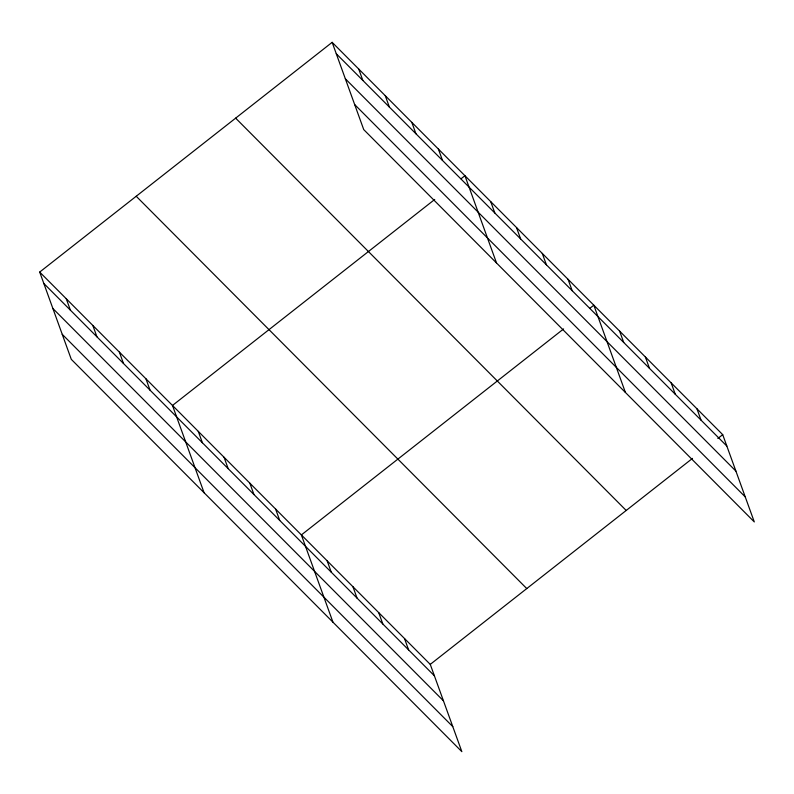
<?xml version="1.0" encoding="UTF-8"?>
<svg xmlns="http://www.w3.org/2000/svg" width="794" height="794" viewBox="0 0 794 794"><rect width="100%" height="100%" fill="white"/><g stroke="black" fill="none" stroke-linecap="round" stroke-linejoin="round"><path stroke-width="1.19" d="M39.7 272.074L430.259 664.389L461.85 751.66L71.291 359.345L39.7 272.074L332.15 42.34L722.709 434.655L754.3 521.926L363.741 129.611L332.15 42.34M434.715 199.463L172.487 405.456L204.078 492.737M461.036 178.789L464.937 175.722L496.528 263.003M563.601 328.924L301.373 534.928L332.964 622.198M589.922 308.251L593.823 305.194L625.414 392.464M430.259 664.389L692.487 458.396M717.836 438.477L722.709 434.655M336.279 53.744L726.838 446.059M345.34 78.775L735.899 471.09M354.68 104.57L745.238 496.885M235.639 118.147L626.198 510.463M136.211 196.257L526.769 588.572M43.829 283.478L434.387 675.793M52.89 308.519L443.449 700.824M62.23 334.314L452.788 726.619M696.934 408.761L701.062 420.165M671.158 382.867L675.277 394.271M645.373 356.972L649.502 368.376M619.598 331.078L623.727 342.482M568.047 279.299L572.176 290.703M542.272 253.405L546.401 264.809M516.497 227.511L520.616 238.915M490.712 201.616L494.841 213.02M438.377 149.044L442.506 160.448M411.818 122.375L415.947 133.769M385.269 95.697L389.388 107.101M358.709 69.018L362.838 80.422M404.483 638.495L408.612 649.899M378.708 612.601L382.837 624.005M352.933 586.706L357.052 598.11M327.148 560.822L331.277 572.216M275.597 509.033L279.726 520.437M249.822 483.139L253.951 494.543M224.047 457.245L228.176 468.649M198.272 431.35L202.391 442.754M145.927 378.788L150.056 390.182M119.378 352.109L123.497 363.513M92.819 325.431L96.947 336.835M66.259 298.752L70.388 310.156"/></g></svg>
